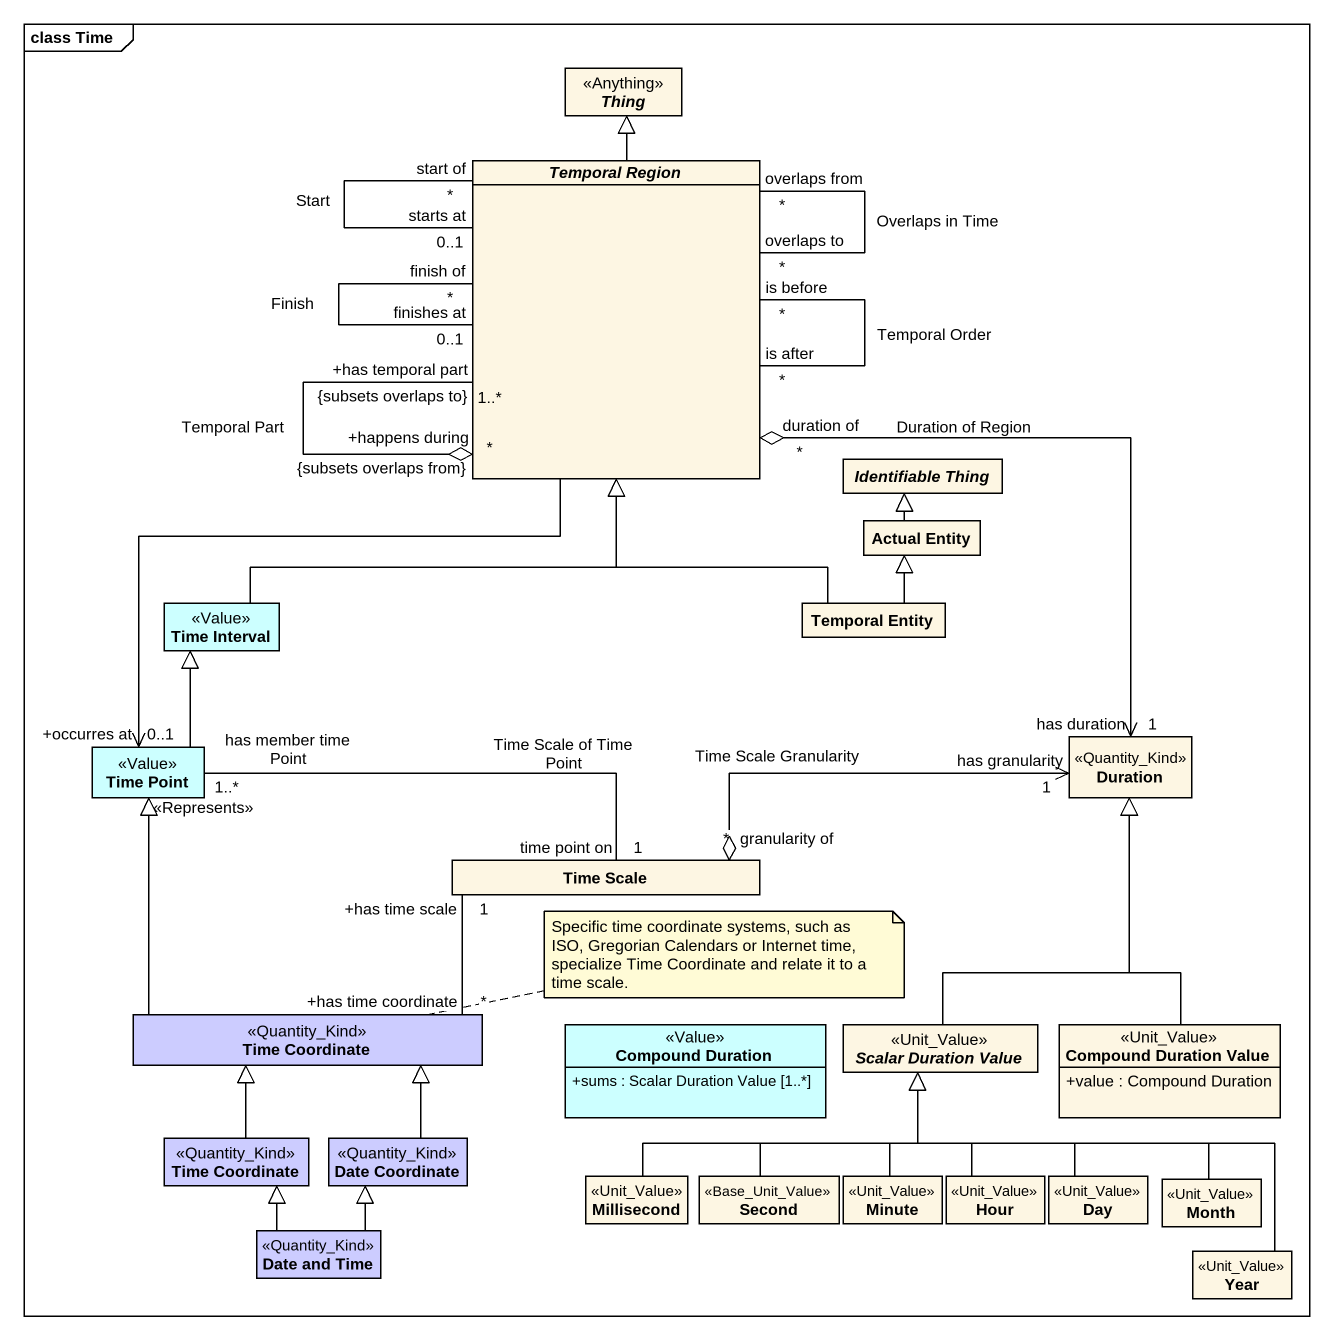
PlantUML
@startuml
mainframe class Time
hide circle
hide empty members
skinparam classAttributeIconSize 0
abstract class Thing <<Anything>>
abstract class "Temporal Region" as Temporal_Region
abstract class "Identifiable Thing" as Identifiable_Thing
class "Actual Entity" as Actual_Entity
class "Time Interval" as Time_Interval <<Value>> #CCFFFF
class "Temporal Entity" as Temporal_Entity
class Duration <<Quantity_Kind>>
class "Time Point" as Time_Point <<Value>> #CCFFFF
class "Time Scale" as Time_Scale
class "Time Coordinate" as Time_Coordinate <<Quantity_Kind>> #CCCCFF
class "Compound Duration" as Compound_Duration <<Value>> #CCFFFF {
  +sums : Scalar Duration Value [1..*]
}
abstract class "Scalar Duration Value" as Scalar_Duration_Value <<Unit_Value>>
class "Compound Duration Value" as Compound_Duration_Value <<Unit_Value>> {
  +value : Compound Duration
}
class "Time Coordinate" as Time_Coordinate_2 <<Quantity_Kind>> #CCCCFF
class "Date Coordinate" as Date_Coordinate <<Quantity_Kind>> #CCCCFF
class Millisecond <<Unit_Value>>
class Second <<Base_Unit_Value>>
class Minute <<Unit_Value>>
class Hour <<Unit_Value>>
class Day <<Unit_Value>>
class Month <<Unit_Value>>
class "Date and Time" as Date_and_Time <<Quantity_Kind>> #CCCCFF
class Year <<Unit_Value>>
Temporal_Region -up-|> Thing
Temporal_Region "overlaps to\n*" -- "overlaps from\n*" Temporal_Region : Overlaps in Time
Temporal_Region "finishes at\n0..1" -- "finish of\n*" Temporal_Region : Finish
Temporal_Region "starts at\n0..1" -- "start of\n*" Temporal_Region : Start
Temporal_Region "is before\n*" -- "is after\n*" Temporal_Region : Temporal Order
Temporal_Region "{subsets overlaps to}\n1..*\n+has temporal part" --o "+happens during\n*\n{subsets overlaps from}" Temporal_Region : Temporal Part
Temporal_Region --> "+occurres at\n0..1" Time_Point
Actual_Entity -up-|> Identifiable_Thing
Time_Interval -up-|> Temporal_Region
Temporal_Entity -up-|> Temporal_Region
Temporal_Entity -up-|> Actual_Entity
Duration "has duration\n1" <-up-o "duration of\n*" Temporal_Region : Duration of Region
Time_Point -up-|> Time_Interval
Time_Point "has member time Point\n1..*" -right- "time point on\n1" Time_Scale : Time Scale of Time Point
Time_Scale "granularity of\n*" o-right-> "has granularity\n1" Duration : Time Scale Granularity
Time_Scale "1\n+has time scale" -left- "*\n+has time coordinate" Time_Coordinate
Time_Coordinate -up-|> Time_Point : <<Represents>>
Scalar_Duration_Value -up-|> Duration
Compound_Duration_Value -up-|> Duration
Time_Coordinate_2 -up-|> Time_Coordinate
Date_Coordinate -up-|> Time_Coordinate
Millisecond -right-|> Scalar_Duration_Value
Second -up-|> Scalar_Duration_Value
Minute -up-|> Scalar_Duration_Value
Hour -up-|> Scalar_Duration_Value
Day -up-|> Scalar_Duration_Value
Month -left-|> Scalar_Duration_Value
Date_and_Time -up-|> Time_Coordinate_2
Date_and_Time -up-|> Date_Coordinate
Year -up-|> Scalar_Duration_Value
note right of Time_Coordinate : Specific time coordinate systems, such as ISO, Gregorian Calendars or Internet time, specialize Time Coordinate and relate it to a time scale.
@enduml
